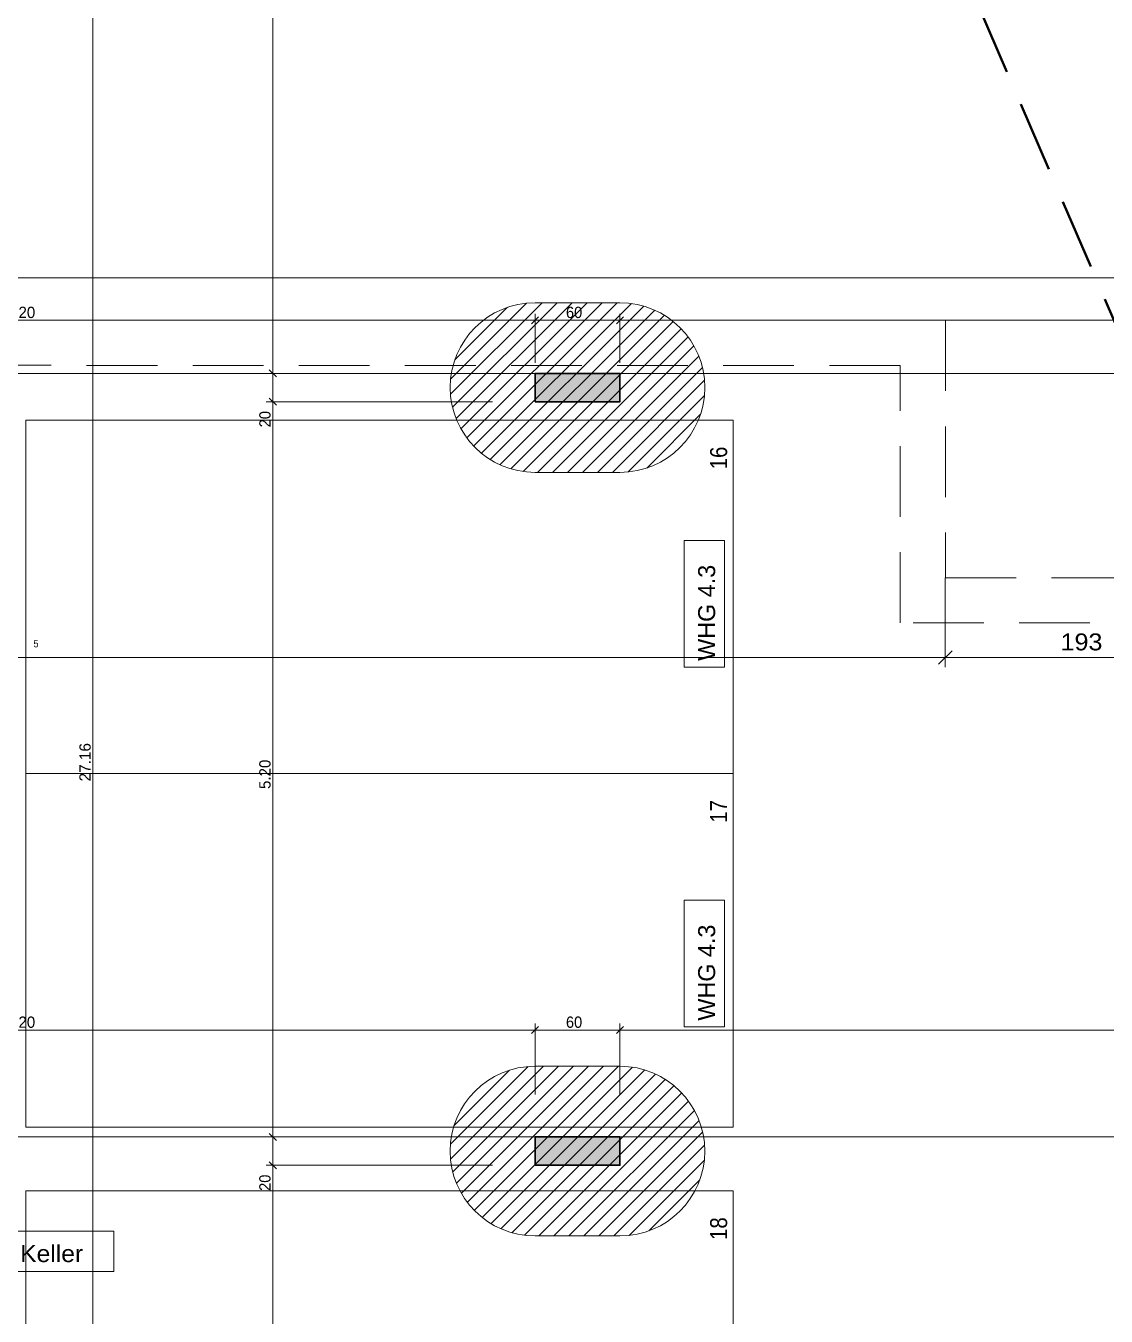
# Model space of a CAD drawing. Header units: millimetres. Extents: x -3497 to 2618, y -1809 to 2456.
# Drawn here: x -788 to -24, y -276 to 637 of the extents above; entities that cross this region are included whole.
import ezdxf
from ezdxf.enums import TextEntityAlignment as Align

# ---------------------------------------------------------------- set-up
doc = ezdxf.new("R2010")
doc.units = ezdxf.units.MM
doc.header["$LTSCALE"] = 100
doc.linetypes.add('DASHED', pattern=[0.75, 0.5, -0.25])
doc.linetypes.add('HIDDENX2', pattern=[0.75, 0.5, -0.25])
for name, color, linetype, true_color in [('10-0.03 Solid', 3, 'Continuous', 0x00ff00), ('10-0.10 Punktlinie', 9, 'Continuous', 0x808080), ('10-0.10 solid', 7, 'Continuous', 0x000000), ('10-0.13 Solid', 7, 'Continuous', 0x000000), ('20-Beton', 9, 'Continuous', 0x808080), ('30-Text', 7, 'Continuous', 0xff8000), ('30-Text 6', 3, 'Continuous', 0x00ff00), ('50-Sanitärapparate', 6, 'Continuous', 0xff00ff), ('52-Entwässerung', 3, 'Continuous', 0x00ff00), ('Layer31', 9, 'Continuous', 0x808080)]:
    doc.layers.add(name, color=color, linetype=linetype, true_color=true_color)
doc.layers.add('10-0.05 Strichpunkt', color=7, linetype='Continuous')
doc.layers.add('10-0.25 Solid', color=7, linetype='Continuous')
doc.styles.add('Arial', font='arial.ttf')
doc.dimstyles.new('ISO-25', dxfattribs={"dimtxt": 2.5, "dimasz": 2.5, "dimexe": 1.25, "dimexo": 0.625, "dimtad": 1, "dimtxsty": 'Standard', "dimcen": 2.5, "dimadec": 0, "dimazin": 0, "dimtfac": 1, "dimtmove": 0, "dimatfit": 3, "dimfxl": 0, "dimarcsym": 0})

# ---------------------------------------------------------------- blocks, each defined once
blk = doc.blocks.new('*D367')
at = {"layer": '10-0.05 Strichpunkt', "color": 6, "linetype": 'Continuous', "lineweight": 13, "true_color": 0xff00ff}
for p, q in [((54.83, 257.88), (54.83, 183.14)), ((-137.68, 246.37), (-137.68, 183.14)), ((-142.48, 185.2), (-132.88, 194.8)), ((59.63, 194.8), (50.03, 185.2)), ((-137.68, 190), (54.83, 190))]:
    blk.add_line(p, q, dxfattribs=at)
at = {"layer": '10-0.05 Strichpunkt', "color": 6, "linetype": 'Continuous', "lineweight": 13, "true_color": 0xff00ff, "style": 'Arial', "width": 1.060137}
blk.add_text('193', height=12, dxfattribs=at).set_placement((-56.23, 195), (-26.62, 195), align=Align.FIT)
blk = doc.blocks.new('_Oblique')
at = {"color": 0, "linetype": 'ByBlock', "lineweight": -2}
blk.add_line((-0.5, -0.5), (0.5, 0.5), dxfattribs=at)
blk = doc.blocks.new('*X416')
at = {"layer": '52-Entwässerung', "color": 1, "linetype": 'Continuous', "lineweight": 13, "true_color": 0xff0000}
for p, q in [((-487.49, 376.14), (-422.73, 440.9)), ((-487.39, 386.85), (-433.63, 440.6)), ((-486.04, 366.98), (-412.12, 440.9)), ((-483.51, 358.91), (-401.52, 440.9)), ((-480.1, 351.71), (-390.91, 440.9)), ((-475.95, 345.25), (-380.3, 440.9)), ((-471.1, 339.49), (-369.7, 440.9)), ((-465.59, 334.39), (-359.63, 440.36)), ((-459.41, 329.97), (-350.88, 438.5)), ((-484.41, 400.43), (-447.21, 437.63)), ((-452.5, 326.27), (-343.13, 435.65)), ((-444.78, 323.39), (-336.2, 431.97)), ((-436.07, 321.49), (-329.98, 427.58)), ((-426.06, 320.9), (-324.45, 422.5)), ((-415.45, 320.9), (-319.58, 416.77)), ((-404.84, 320.9), (-315.4, 410.34)), ((-394.24, 320.9), (-311.97, 403.17)), ((-383.63, 320.9), (-309.39, 395.13)), ((-373.02, 320.9), (-307.9, 386.02)), ((-362.16, 321.15), (-307.94, 375.38)), ((-348.74, 323.97), (-310.75, 361.96))]:
    blk.add_line(p, q, dxfattribs=at)
blk = doc.blocks.new('*X419')
at = {"layer": '52-Entwässerung', "color": 1, "linetype": 'Continuous', "lineweight": 13, "true_color": 0xff0000}
for p, q in [((-487.5, -154.2), (-432.6, -99.3)), ((-487.43, -164.74), (-421.79, -99.1)), ((-485.87, -173.79), (-411.19, -99.1)), ((-483.25, -181.77), (-400.58, -99.1)), ((-479.77, -188.9), (-389.97, -99.1)), ((-475.56, -195.29), (-379.37, -99.1)), ((-470.65, -200.99), (-368.76, -99.1)), ((-465.08, -206.03), (-358.81, -99.76)), ((-484.9, -141), (-445.8, -101.9)), ((-458.83, -210.39), (-350.17, -101.72)), ((-451.86, -214.02), (-342.49, -104.65)), ((-444.06, -216.83), (-335.62, -108.39)), ((-435.25, -218.62), (-329.48, -112.85)), ((-425.12, -219.1), (-324, -117.98)), ((-414.51, -219.1), (-319.19, -123.78)), ((-403.91, -219.1), (-315.08, -130.27)), ((-393.3, -219.1), (-311.72, -137.52)), ((-382.69, -219.1), (-309.23, -145.64)), ((-372.09, -219.1), (-307.85, -154.86)), ((-361.12, -218.74), (-308.06, -165.68)), ((-347.3, -215.53), (-311.27, -179.5))]:
    blk.add_line(p, q, dxfattribs=at)
blk = doc.blocks.new('AnonymMegaMac_nNn0816')
at = {"layer": '20-Beton', "color": 8, "linetype": 'Continuous', "lineweight": 13, "true_color": 0x808080}
for p, q in [((-1145.18, 430.96), (-1150.18, 425.96)), ((-1147.68, 398.46), (-1147.68, 433.14)), ((-425.18, 430.96), (-430.18, 425.96)), ((-427.68, 398.46), (-427.68, 433.14)), ((-1147.68, 428.46), (-427.68, 428.46))]:
    blk.add_line(p, q, dxfattribs=at)
at = {"layer": '20-Beton', "color": 8, "linetype": 'Continuous', "lineweight": 18, "true_color": 0x808080, "style": 'Arial', "width": 0.951031}
blk.add_text('7.20', height=8, dxfattribs=at).set_placement((-801.69, 430.05), (-781.02, 430.05), align=Align.FIT)
blk = doc.blocks.new('AnonymMegaMac_nNn0817')
at = {"layer": '20-Beton', "color": 8, "linetype": 'Continuous', "lineweight": 13, "true_color": 0x808080}
for p, q in [((-425.18, 430.96), (-430.18, 425.96)), ((-427.68, 398.46), (-427.68, 433.14)), ((-365.18, 430.96), (-370.18, 425.96)), ((-367.68, 398.46), (-367.68, 433.14)), ((-427.68, 428.46), (-367.68, 428.46))]:
    blk.add_line(p, q, dxfattribs=at)
at = {"layer": '20-Beton', "color": 8, "linetype": 'Continuous', "lineweight": 18, "true_color": 0x808080, "style": 'Arial', "width": 0.923325}
blk.add_text('60', height=8, dxfattribs=at).set_placement((-405.83, 430.05), (-394.36, 430.05), align=Align.FIT)
blk = doc.blocks.new('AnonymMegaMac_nNn0818')
at = {"layer": '20-Beton', "color": 8, "linetype": 'Continuous', "lineweight": 13, "true_color": 0x808080}
for p, q in [((-365.18, 430.96), (-370.18, 425.96)), ((-367.68, 398.46), (-367.68, 433.14)), ((394.82, 430.96), (389.82, 425.96)), ((392.32, 398.46), (392.32, 433.14)), ((-367.68, 428.46), (392.32, 428.46))]:
    blk.add_line(p, q, dxfattribs=at)
at = {"layer": '20-Beton', "color": 8, "linetype": 'Continuous', "lineweight": 18, "true_color": 0x808080, "style": 'Arial', "width": 0.951031}
blk.add_text('7.60', height=8, dxfattribs=at).set_placement((-1.69, 430.05), (18.98, 430.05), align=Align.FIT)
blk = doc.blocks.new('AnonymMegaMac_nNn0920')
at = {"layer": '20-Beton', "color": 8, "linetype": 'Continuous', "lineweight": 13, "true_color": 0x808080}
for p, q in [((-1145.2, -71), (-1150.2, -76)), ((-1147.7, -119.08), (-1147.7, -68.82)), ((-425.2, -71), (-430.2, -76)), ((-427.7, -119.1), (-427.7, -68.82)), ((-1147.7, -73.5), (-427.7, -73.5))]:
    blk.add_line(p, q, dxfattribs=at)
at = {"layer": '20-Beton', "color": 8, "linetype": 'Continuous', "lineweight": 18, "true_color": 0x808080, "style": 'Arial', "width": 0.951031}
blk.add_text('7.20', height=8, dxfattribs=at).set_placement((-801.7, -71.91), (-781.04, -71.91), align=Align.FIT)
blk = doc.blocks.new('AnonymMegaMac_nNn0921')
at = {"layer": '20-Beton', "color": 8, "linetype": 'Continuous', "lineweight": 13, "true_color": 0x808080}
for p, q in [((-425.2, -71), (-430.2, -76)), ((-427.7, -119.1), (-427.7, -68.82)), ((-365.2, -71), (-370.2, -76)), ((-367.7, -119.1), (-367.7, -68.82)), ((-427.7, -73.5), (-367.7, -73.5))]:
    blk.add_line(p, q, dxfattribs=at)
at = {"layer": '20-Beton', "color": 8, "linetype": 'Continuous', "lineweight": 18, "true_color": 0x808080, "style": 'Arial', "width": 0.923325}
blk.add_text('60', height=8, dxfattribs=at).set_placement((-405.85, -71.91), (-394.38, -71.91), align=Align.FIT)
blk = doc.blocks.new('AnonymMegaMac_nNn0922')
at = {"layer": '20-Beton', "color": 8, "linetype": 'Continuous', "lineweight": 13, "true_color": 0x808080}
for p, q in [((-365.2, -71), (-370.2, -76)), ((-367.7, -119.1), (-367.7, -68.82)), ((394.8, -71), (389.8, -76)), ((392.3, -119.13), (392.3, -68.82)), ((-367.7, -73.5), (392.3, -73.5))]:
    blk.add_line(p, q, dxfattribs=at)
at = {"layer": '20-Beton', "color": 8, "linetype": 'Continuous', "lineweight": 18, "true_color": 0x808080, "style": 'Arial', "width": 0.951031}
blk.add_text('7.60', height=8, dxfattribs=at).set_placement((-1.7, -71.91), (18.96, -71.91), align=Align.FIT)
blk = doc.blocks.new('AnonymMegaMac_nNn0935')
at = {"layer": '20-Beton', "color": 8, "linetype": 'Continuous', "lineweight": 13, "true_color": 0x808080}
for p, q in [((366.64, 740.84), (366.64, 765.86)), ((371.33, 740.84), (-82.67, 740.85)), ((364.14, 743.34), (369.14, 738.34)), ((366.63, 390.87), (366.64, 740.84)), ((364.13, 393.37), (369.13, 388.37)), ((371.32, 390.87), (361.95, 390.87)), ((366.63, 370.87), (366.63, 390.87))]:
    blk.add_line(p, q, dxfattribs=at)
at = {"layer": '20-Beton', "color": 8, "linetype": 'Continuous', "lineweight": 18, "true_color": 0x808080, "style": 'Arial', "width": 0.953608}
blk.add_text('3.50', height=8, rotation=89.99823, dxfattribs=at).set_placement((365.05, 551.92), (365.05, 572.64), align=Align.FIT)
blk = doc.blocks.new('AnonymMegaMac_nNn0945')
at = {"layer": '20-Beton', "color": 8, "linetype": 'Continuous', "lineweight": 13, "true_color": 0x808080}
for p, q in [((-613.08, -689.1), (-613.07, -169.1)), ((-457.71, -689.1), (-617.77, -689.1)), ((-615.58, -686.6), (-610.58, -691.6)), ((-613.08, -709.1), (-613.08, -689.1)), ((-615.58, -706.6), (-610.58, -711.6))]:
    blk.add_line(p, q, dxfattribs=at)
blk = doc.blocks.new('AnonymMegaMac_nNn0946')
at = {"layer": '20-Beton', "color": 8, "linetype": 'Continuous', "lineweight": 13, "true_color": 0x808080}
for p, q in [((-613.07, -169.1), (-613.06, -149.1)), ((-457.7, -169.1), (-617.75, -169.1)), ((-615.57, -166.6), (-610.57, -171.6)), ((-613.08, -689.1), (-613.07, -169.1)), ((-615.58, -686.6), (-610.58, -691.6))]:
    blk.add_line(p, q, dxfattribs=at)
at = {"layer": '20-Beton', "color": 8, "linetype": 'Continuous', "lineweight": 18, "true_color": 0x808080, "style": 'Arial'}
for s, width, p, p2 in [('20', 0.930412, (-614.66, -187.26), (-614.66, -175.71)), ('5.20', 0.953976, (-614.66, -443.02), (-614.66, -422.29))]:
    blk.add_text(s, height=8, rotation=89.99823, dxfattribs=dict(at, width=width)).set_placement(p, p2, align=Align.FIT)
blk = doc.blocks.new('AnonymMegaMac_nNn0947')
at = {"layer": '20-Beton', "color": 8, "linetype": 'Continuous', "lineweight": 13, "true_color": 0x808080}
for p, q in [((-613.06, -149.1), (-613.05, 370.9)), ((-457.7, -149.1), (-617.75, -149.1)), ((-615.56, -146.6), (-610.56, -151.6)), ((-613.07, -169.1), (-613.06, -149.1)), ((-457.7, -169.1), (-617.75, -169.1)), ((-615.57, -166.6), (-610.57, -171.6))]:
    blk.add_line(p, q, dxfattribs=at)
blk = doc.blocks.new('AnonymMegaMac_nNn0948')
at = {"layer": '20-Beton', "color": 8, "linetype": 'Continuous', "lineweight": 13, "true_color": 0x808080}
for p, q in [((-457.68, 370.9), (-617.74, 370.9)), ((-615.55, 373.4), (-610.55, 368.4)), ((-613.06, -149.1), (-613.05, 370.9)), ((-457.7, -149.1), (-617.75, -149.1)), ((-615.56, -146.6), (-610.56, -151.6))]:
    blk.add_line(p, q, dxfattribs=at)
at = {"layer": '20-Beton', "color": 8, "linetype": 'Continuous', "lineweight": 18, "true_color": 0x808080, "style": 'Arial'}
for s, width, p, p2 in [('20', 0.930412, (-614.64, 352.74), (-614.64, 364.29)), ('5.20', 0.953976, (-614.65, 96.98), (-614.65, 117.71))]:
    blk.add_text(s, height=8, rotation=89.99823, dxfattribs=dict(at, width=width)).set_placement(p, p2, align=Align.FIT)
blk = doc.blocks.new('AnonymMegaMac_nNn0949')
at = {"layer": '20-Beton', "color": 8, "linetype": 'Continuous', "lineweight": 13, "true_color": 0x808080}
for p, q in [((-615.55, 393.4), (-610.55, 388.4)), ((-457.68, 390.9), (-617.74, 390.9)), ((-613.05, 370.9), (-613.05, 390.9)), ((-457.68, 370.9), (-617.74, 370.9)), ((-615.55, 373.4), (-610.55, 368.4)), ((-613.06, -149.1), (-613.05, 370.9))]:
    blk.add_line(p, q, dxfattribs=at)
blk = doc.blocks.new('AnonymMegaMac_nNn0950')
at = {"layer": '20-Beton', "color": 8, "linetype": 'Continuous', "lineweight": 13, "true_color": 0x808080}
for p, q in [((-613.03, 1040.41), (-613.03, 1100.41)), ((-595.16, 1040.41), (-617.72, 1040.41)), ((-615.53, 1042.91), (-610.53, 1037.91)), ((-613.05, 390.9), (-613.03, 1040.41)), ((-615.55, 393.4), (-610.55, 388.4)), ((-457.68, 390.9), (-617.74, 390.9)), ((-613.05, 370.9), (-613.05, 390.9))]:
    blk.add_line(p, q, dxfattribs=at)
at = {"layer": '20-Beton', "color": 8, "linetype": 'Continuous', "lineweight": 18, "true_color": 0x808080, "style": 'Arial'}
for s, height, width, p, p2 in [('5', 5.28, 0.853093, (-620.31, 726.05), (-620.31, 729.55)), ('6.49', 8, 0.958395, (-614.01, 699.28), (-614.01, 720.1))]:
    blk.add_text(s, height=height, rotation=89.99823, dxfattribs=dict(at, width=width)).set_placement(p, p2, align=Align.FIT)
blk = doc.blocks.new('AnonymMegaMac_nNn01208')
at = {"layer": '20-Beton', "color": 8, "linetype": 'Continuous', "lineweight": 13, "true_color": 0x808080}
blk.add_line((-740.22, -1238.1), (-740.22, 1477.98), dxfattribs=at)
at = {"layer": '20-Beton', "color": 8, "linetype": 'Continuous', "lineweight": 18, "true_color": 0x808080, "style": 'Arial', "width": 0.970218}
blk.add_text('27.16', height=8, rotation=90, dxfattribs=at).set_placement((-741.81, 102.37), (-741.81, 129.47), align=Align.FIT)
blk = doc.blocks.new('AnonymMegaMac_nNn01210')
at = {"layer": '20-Beton', "color": 8, "linetype": 'Continuous', "lineweight": 13, "true_color": 0x808080}
blk.add_line((-2405.2, 189.9), (812.26, 189.9), dxfattribs=at)
at = {"layer": '20-Beton', "color": 8, "linetype": 'Continuous', "lineweight": 18, "true_color": 0x808080, "style": 'Arial', "width": 0.853093}
blk.add_text('5', height=5.28, dxfattribs=at).set_placement((-782.2, 197.17), (-778.7, 197.17), align=Align.FIT)

msp = doc.modelspace()

# ---------------------------------------------------------------- linework, layer by layer
at = {"layer": '10-0.13 Solid', "color": 18, "linetype": 'HIDDENX2', "lineweight": 13, "true_color": 0x000000}
for p, q in [((-137.67, 428.46), (-137.67, 246.37)), ((-169.67, 214.39), (-169.67, 396.39)), ((-137.67, 246.37), (382.33, 246.37)), ((414.52, 214.39), (-169.67, 214.39))]:
    msp.add_line(p, q, dxfattribs=at)
at = {"layer": '30-Text 6', "color": 3, "linetype": 'DASHED', "lineweight": 50, "true_color": 0x00ff00}
msp.add_line((54.02, 259.71), (-121.29, 667.3), dxfattribs=at)
at = {"layer": '50-Sanitärapparate', "color": 8, "linetype": 'Continuous', "lineweight": 13, "true_color": 0x808080}
msp.add_lwpolyline([(-2405.2, 458.43), (812.26, 458.43)], dxfattribs=at)
at = {"layer": 'Layer31', "color": 8, "linetype": 'Continuous', "lineweight": 13, "true_color": 0x808080}
for points in [[(-322.36, 183.18), (-322.36, 272.77), (-293.79, 272.77), (-293.79, 183.18)], [(-322.36, -71.26), (-322.36, 18.33), (-293.79, 18.33), (-293.79, -71.26)], [(-833.33, -215.74), (-725.4, -215.74), (-725.4, -244.31), (-833.33, -244.31)]]:
    msp.add_lwpolyline(points, close=True, dxfattribs=at)

# ---------------------------------------------------------------- block references
for name in ['AnonymMegaMac_nNn0935', 'AnonymMegaMac_nNn01210']:
    msp.add_blockref(name, (0, 0))

# ---------------------------------------------------------------- texts
at = {"layer": '10-0.25 Solid', "color": 8, "linetype": 'Continuous', "lineweight": 18, "true_color": 0x808080, "style": 'Arial', "width": 0.860825}
msp.add_text('17', height=12, rotation=89.99953, dxfattribs=at).set_placement((-291.93, 73.09), (-291.93, 89.12), align=Align.FIT)
at = {"layer": 'Layer31', "color": 8, "linetype": 'Continuous', "lineweight": 13, "true_color": 0x808080, "style": 'Arial', "width": 0.986063}
for p, p2 in [((-300.4, 187.62), (-300.4, 255.54)), ((-300.4, -66.83), (-300.4, 1.09))]:
    msp.add_text('WHG 4.3', height=12, rotation=90, dxfattribs=at).set_placement(p, p2, align=Align.FIT)
at = {"layer": 'Layer31', "color": 8, "linetype": 'Continuous', "lineweight": 13, "true_color": 0x808080, "style": 'Arial', "width": 1.040468}
msp.add_text('0.34 Keller', height=12, dxfattribs=at).set_placement((-830.42, -237.59), (-747.12, -237.59), align=Align.FIT)

# ---------------------------------------------------------------- dimensions: what is measured, and where the dimension line sits
at = {"layer": '10-0.05 Strichpunkt', "color": 6, "linetype": 'Continuous', "lineweight": 13, "true_color": 0xff00ff}
dim = msp.add_linear_dim(base=(54.83, 190), p1=(-137.68, 246.37), p2=(54.83, 257.88), dimstyle='ISO-25', override={"dimtxt": 12, "dimasz": 12, "dimexe": 8.571429, "dimgap": 1.714286, "dimtad": 1, "dimjust": 0, "dimdec": 0, "dimzin": 8, "dimpost": '<>', "dimtxsty": 'Arial', "dimblk1": 'Oblique', "dimblk2": 'Oblique', "dimsah": 1, "dimclrd": 6, "dimclre": 6, "dimclrt": 6, "dimadec": 0}, dxfattribs=at)
dim.commit()
dim.dimension.update_dxf_attribs({"geometry": '*D367', "text_midpoint": (-41.43, 201)})

# ---------------------------------------------------------------- wipeouts: each hides what was drawn before it
at = {"color": 254, "linetype": 'Continuous', "lineweight": 13, "true_color": 0xd6d6d6}
for points in [[(-427.68, 320.9), (-367.68, 320.9), (-367.68, 320.9), (-355.98, 322.05), (-344.72, 325.47), (-334.35, 331.01), (-325.25, 338.47), (-317.79, 347.56), (-312.25, 357.94), (-308.83, 369.19), (-307.68, 380.9), (-308.83, 392.6), (-312.25, 403.86), (-317.79, 414.23), (-325.25, 423.32), (-334.35, 430.79), (-344.72, 436.33), (-355.98, 439.75), (-367.68, 440.9), (-367.68, 440.9), (-427.68, 440.9), (-427.68, 440.9), (-439.39, 439.75), (-450.64, 436.33), (-461.02, 430.79), (-470.11, 423.32), (-477.57, 414.23), (-483.11, 403.86), (-486.53, 392.6), (-487.68, 380.9), (-486.53, 369.19), (-483.11, 357.94), (-477.57, 347.56), (-470.11, 338.47), (-461.02, 331.01), (-450.64, 325.47), (-439.39, 322.05)], [(-367.7, -219.1), (-367.7, -219.1), (-355.99, -217.95), (-344.74, -214.53), (-334.36, -208.99), (-325.27, -201.53), (-317.81, -192.44), (-312.27, -182.06), (-308.85, -170.81), (-307.7, -159.1), (-308.85, -147.4), (-312.27, -136.14), (-317.81, -125.77), (-325.27, -116.68), (-334.36, -109.21), (-344.74, -103.67), (-355.99, -100.25), (-367.7, -99.1), (-367.7, -99.1), (-427.7, -99.1), (-427.7, -99.1), (-439.4, -100.25), (-450.66, -103.67), (-461.03, -109.21), (-470.12, -116.68), (-477.59, -125.77), (-483.13, -136.14), (-486.55, -147.4), (-487.7, -159.1), (-486.55, -170.81), (-483.13, -182.06), (-477.59, -192.44), (-470.12, -201.53), (-461.03, -208.99), (-450.66, -214.53), (-439.4, -217.95), (-427.7, -219.1), (-427.7, -219.1)]]:
    msp.add_wipeout(points, dxfattribs=at).dxf.layer = '52-Entwässerung'

# ---------------------------------------------------------------- next in the draw order: hatches: boundary and pattern name
at = {"layer": '10-0.10 solid', "linetype": 'Continuous', "lineweight": 13, "true_color": 0x000000}
for points in [[(-427.68, 370.9), (-367.68, 370.9), (-367.68, 390.9), (-427.68, 390.9)], [(-427.7, -169.1), (-367.7, -169.1), (-367.7, -149.1), (-427.7, -149.1)]]:
    msp.add_hatch(color=18, dxfattribs=at).paths.add_polyline_path(points, flags=0)

# ---------------------------------------------------------------- next in the draw order: linework, layer by layer
at = {"layer": '10-0.03 Solid', "color": 8, "linetype": 'Continuous', "lineweight": 35, "true_color": 0x808080}
for points in [[(-427.68, 370.9), (-367.68, 370.9), (-367.68, 390.9), (-427.68, 390.9)], [(-427.7, -169.1), (-367.7, -169.1), (-367.7, -149.1), (-427.7, -149.1)]]:
    msp.add_lwpolyline(points, close=True, dxfattribs=at)
at = {"layer": '10-0.10 Punktlinie', "color": 8, "linetype": 'Continuous', "lineweight": 13, "true_color": 0x808080}
for points in [[(124.32, 390.91), (-2435.2, 390.93)], [(-2430.15, 390.93), (837.28, 390.89)]]:
    msp.add_lwpolyline(points, dxfattribs=at)
at = {"layer": '10-0.13 Solid', "color": 18, "linetype": 'HIDDENX2', "lineweight": 13, "true_color": 0x000000}
for p, q in [((-1235.13, 428.46), (-137.67, 428.46)), ((-169.67, 396.39), (-1203.17, 396.77))]:
    msp.add_line(p, q, dxfattribs=at)
at = {"layer": '10-0.25 Solid', "color": 8, "linetype": 'Continuous', "lineweight": 13, "true_color": 0x808080}
for points in [[(-287.65, 107.91), (-787.65, 107.91), (-787.65, 357.91), (-287.65, 357.91)], [(-287.65, -142.09), (-787.65, -142.09), (-787.65, 107.91), (-287.65, 107.91)], [(-287.66, -437.09), (-787.66, -437.08), (-787.66, -187.08), (-287.66, -187.09)]]:
    msp.add_lwpolyline(points, close=True, dxfattribs=at)
at = {"layer": '30-Text', "color": 18, "linetype": 'HIDDENX2', "lineweight": 13, "true_color": 0x000000}
msp.add_lwpolyline([(-2465.15, 428.46), (-1755.12, 428.46), (-1755.12, 246.43), (-1235.13, 246.43), (-1235.13, 428.46), (-137.67, 428.46), (-137.67, 246.37), (382.33, 246.37), (382.33, 365.9), (1092.33, 365.9), (1092.33, 740.85)], dxfattribs=at)
at = {"layer": '50-Sanitärapparate', "color": 8, "linetype": 'Continuous', "lineweight": 13, "true_color": 0x808080}
msp.add_lwpolyline([(812.26, -149.08), (-2405.2, -149.08)], dxfattribs=at)
at = {"layer": '52-Entwässerung', "color": 1, "linetype": 'Continuous', "lineweight": 13, "true_color": 0xff0000}
for p, q in [((-427.68, 440.9), (-367.68, 440.9)), ((-427.68, 320.9), (-367.68, 320.9)), ((-427.7, -99.1), (-367.7, -99.1)), ((-427.7, -219.1), (-367.7, -219.1))]:
    msp.add_line(p, q, dxfattribs=at)
for centre, start, end in [((-427.68, 380.9), 90, 270), ((-367.68, 380.9), 270, 90), ((-427.7, -159.1), 90, 270), ((-367.7, -159.1), 270, 90)]:
    msp.add_arc(centre, 60, start, end, dxfattribs=at)

# ---------------------------------------------------------------- next in the draw order: block references
for name in ['AnonymMegaMac_nNn01208', 'AnonymMegaMac_nNn0950', 'AnonymMegaMac_nNn0816', '*X416', 'AnonymMegaMac_nNn0817', 'AnonymMegaMac_nNn0818', 'AnonymMegaMac_nNn0949', 'AnonymMegaMac_nNn0948', 'AnonymMegaMac_nNn0947', 'AnonymMegaMac_nNn0920', 'AnonymMegaMac_nNn0921', 'AnonymMegaMac_nNn0922', '*X419', 'AnonymMegaMac_nNn0946', 'AnonymMegaMac_nNn0945']:
    msp.add_blockref(name, (0, 0))

# ---------------------------------------------------------------- next in the draw order: texts
at = {"layer": '10-0.25 Solid', "color": 8, "linetype": 'Continuous', "lineweight": 18, "true_color": 0x808080, "style": 'Arial'}
for s, width, p, p2 in [('16', 0.861469, (-291.93, 323.07), (-291.93, 339.12)), ('18', 0.862758, (-291.93, -221.95), (-291.93, -205.89))]:
    msp.add_text(s, height=12, rotation=89.99953, dxfattribs=dict(at, width=width)).set_placement(p, p2, align=Align.FIT)

doc.saveas('drawing.dxf')
